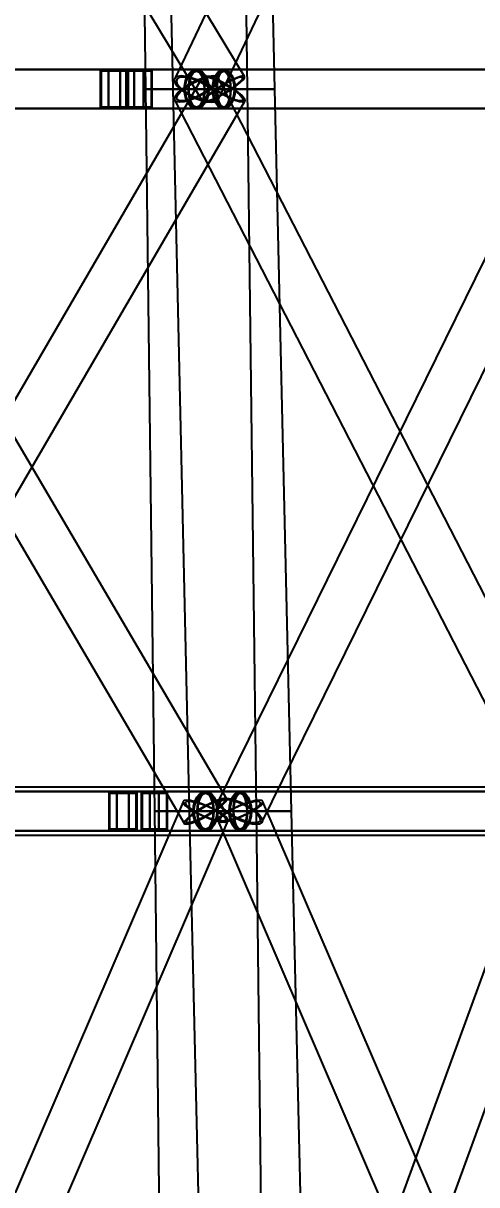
# Model space of a CAD drawing. Header units: millimetres. Extents: x -123812 to 252100, y -3000 to 639000.
# Drawn here: x 7129 to 11844, y 246119 to 258184 of the extents above; entities that cross this region are included whole.
import ezdxf

# ---------------------------------------------------------------- set-up
doc = ezdxf.new("R2010")
doc.units = ezdxf.units.MM
doc.layers.add('D-STR-DIM', color=7, linetype='Continuous', lineweight=13)
doc.layers.add('D-STR-STRC', color=7, linetype='Continuous', lineweight=25)
doc.styles.add('OpenSansCondensed-Light', font='OpenSansCondensed-Light.ttf')
doc.styles.add('TOWER_UNICODE', font='Arial Unicode.ttf')
doc.dimstyles.new('EZDXF', dxfattribs={"dimtxt": 0.25, "dimasz": 0.175, "dimexe": 0.375, "dimexo": 0.125, "dimgap": 0.1, "dimtad": 1, "dimlfac": 100, "dimzin": 12, "dimdsep": 46, "dimtxsty": 'OpenSansCondensed-Light', "dimblk": 'ARCHTICK', "dimcen": 2.5, "dimazin": 3, "dimtfac": 0.5, "dimtmove": 2, "dimatfit": 3})

# ---------------------------------------------------------------- blocks, each defined once
blk = doc.blocks.new('_ARCHTICK')
at = {"color": 0, "linetype": 'BYBLOCK', "const_width": 0.15}
blk.add_lwpolyline([(-0.5, -0.5), (0.5, 0.5)], dxfattribs=at)

msp = doc.modelspace()

# ---------------------------------------------------------------- linework, layer by layer
at = {"layer": 'D-STR-STRC'}
for points in [[(4457.1, 264868.1), (8996.3, 257368.1), (9010.1, 257363.4), (9037.8, 257368.1), (9077.4, 257381.7), (9126.3, 257403.4), (9181.1, 257431.7), (9238.1, 257464.7), (9293.5, 257500), (9343.3, 257535.3), (9384.3, 257568.3), (9413.7, 257596.6), (9429.4, 257618.3), (9430.4, 257631.9), (4891.2, 265131.9)], [(12283.5, 265118.3), (8707.5, 257618.3), (8698.1, 257596.6), (8704.4, 257568.3), (8726.2, 257535.3), (8761.8, 257500), (8809, 257464.7), (8864.5, 257431.7), (8924.5, 257403.4), (8984.8, 257381.7), (9041.5, 257368.1), (9090.6, 257363.4), (9128.8, 257368.1), (9153.5, 257381.7), (12729.5, 264881.7)], [(4617.8, 257296.8), (8930.5, 257296.8), (8952.4, 257303.7), (8972.8, 257324), (8990.3, 257356.3), (9003.7, 257398.4), (9012.2, 257447.4), (9015.1, 257500), (9012.2, 257552.6), (9003.7, 257601.6), (8990.3, 257643.7), (8972.8, 257676), (8952.4, 257696.3), (8930.5, 257703.2), (4617.8, 257703.2)], [(4759.2, 257296.8), (9213.4, 257296.8), (9232.4, 257303.7), (9250.1, 257324), (9265.3, 257356.3), (9277, 257398.4), (9284.3, 257447.4), (9286.8, 257500), (9284.3, 257552.6), (9277, 257601.6), (9265.3, 257643.7), (9250.1, 257676), (9232.4, 257696.3), (9213.4, 257703.2), (4759.2, 257703.2)], [(12654, 257703.2), (8930.5, 257703.2), (8897.6, 257696.3), (8866.9, 257676), (8840.5, 257643.7), (8820.3, 257601.6), (8807.6, 257552.6), (8803.2, 257500), (8807.6, 257447.4), (8820.3, 257398.4), (8840.5, 257356.3), (8866.9, 257324), (8897.6, 257303.7), (8930.5, 257296.8), (12654, 257296.8)], [(13078.2, 257703.2), (9213.4, 257703.2), (9182.9, 257696.3), (9154.5, 257676), (9130.1, 257643.7), (9111.4, 257601.6), (9099.6, 257552.6), (9095.6, 257500), (9099.6, 257447.4), (9111.4, 257398.4), (9130.1, 257356.3), (9154.5, 257324), (9182.9, 257303.7), (9213.4, 257296.8), (13078.2, 257296.8)], [(4400.6, 257369.1), (8807.1, 249869.1), (8824.1, 249864.5), (8854.9, 249869.1), (8897.1, 249882.7), (8948.1, 249904.2), (9004.2, 249932.3), (9061.7, 249964.9), (9116.6, 250000), (9165.3, 250035.1), (9204.3, 250067.7), (9231.1, 250095.8), (9243.8, 250117.3), (9241.5, 250130.9), (4835, 257630.9)], [(5061.4, 249868.2), (9429.2, 257368.2), (9434.4, 257381.8), (9424.7, 257403.5), (9400.5, 257431.8), (9363.6, 257464.7), (9316.4, 257500), (9262.2, 257535.3), (9204.7, 257568.2), (9147.8, 257596.5), (9095.3, 257618.2), (9050.9, 257631.8), (9017.6, 257636.5), (8997.6, 257631.8), (4629.8, 250131.8)], [(13018, 250118.2), (9155.3, 257618.2), (9136.5, 257631.8), (9103.7, 257636.5), (9059.1, 257631.8), (9005.7, 257618.2), (8947.2, 257596.5), (8887.6, 257568.2), (8830.9, 257535.3), (8781, 257500), (8741.3, 257464.7), (8714.5, 257431.8), (8702.4, 257403.5), (8705.8, 257381.8), (12568.5, 249881.8)], [(12853.6, 257617.3), (9161.1, 250117.3), (9154.8, 250095.8), (9164.4, 250067.7), (9188.9, 250035.1), (9226.9, 250000), (9275.8, 249964.9), (9332.1, 249932.3), (9392, 249904.2), (9451.6, 249882.7), (9506.6, 249869.1), (9553.4, 249864.5), (9588.8, 249869.1), (9610.3, 249882.7), (13302.8, 257382.7)], [(4956.5, 239902.1), (9258.4, 249902.1), (9253.4, 249920.1), (9232.8, 249943.5), (9198, 249970.8), (9151.3, 250000), (9096, 250029.2), (9035.8, 250056.5), (8974.8, 250079.9), (8917.2, 250097.9), (8866.9, 250109.2), (8827.3, 250113), (8801.1, 250109.2), (8790.2, 250097.9), (4488.3, 240097.9)], [(4664.9, 249796.8), (9024.3, 249796.8), (9046.6, 249803.7), (9067.4, 249824), (9085.3, 249856.3), (9099, 249898.4), (9107.6, 249947.4), (9110.5, 250000), (9107.6, 250052.6), (9099, 250101.6), (9085.3, 250143.7), (9067.4, 250176), (9046.6, 250196.3), (9024.3, 250203.2), (4664.9, 250203.2)], [(4845.6, 249796.8), (9385.7, 249796.8), (9404.4, 249803.7), (9421.9, 249824), (9436.9, 249856.3), (9448.4, 249898.4), (9455.6, 249947.4), (9458.1, 250000), (9455.6, 250052.6), (9448.4, 250101.6), (9436.9, 250143.7), (9421.9, 250176), (9404.4, 250196.3), (9385.7, 250203.2), (4845.6, 250203.2)], [(12793.3, 250203.2), (9024.3, 250203.2), (8991.1, 250196.3), (8960.2, 250176), (8933.6, 250143.7), (8913.2, 250101.6), (8900.4, 250052.6), (8896, 250000), (8900.4, 249947.4), (8913.2, 249898.4), (8933.6, 249856.3), (8960.2, 249824), (8991.1, 249803.7), (9024.3, 249796.8), (12793.3, 249796.8)], [(9379.3, 239919.8), (13033.3, 249919.8), (13026.3, 249943.3), (13003.5, 249970.6), (12966.4, 250000), (12917.5, 250029.4), (12860.1, 250056.7), (12798.1, 250080.2), (12735.8, 250098.3), (12677.5, 250109.6), (12627, 250113.5), (12587.8, 250109.6), (12562.7, 250098.3), (12553.3, 250080.2), (8899.3, 240080.2)], [(13922.1, 240097.9), (9619.8, 250097.9), (9608.9, 250109.2), (9582.7, 250113), (9543.1, 250109.2), (9492.8, 250097.9), (9435.2, 250079.9), (9374.2, 250056.5), (9314, 250029.2), (9258.7, 250000), (9212, 249970.8), (9177.2, 249943.5), (9156.6, 249920.1), (9151.6, 249902.1), (13453.9, 239902.1)], [(13335.4, 250203.2), (9385.7, 250203.2), (9355.6, 250196.3), (9327.6, 250176), (9303.5, 250143.7), (9285.1, 250101.6), (9273.4, 250052.6), (9269.5, 250000), (9273.4, 249947.4), (9285.1, 249898.4), (9303.5, 249856.3), (9327.6, 249824), (9355.6, 249803.7), (9385.7, 249796.8), (13335.4, 249796.8)]]:
    msp.add_lwpolyline(points, dxfattribs=at)
for points in [[(8300.6, 265000), (8400, 257500), (9461, 257500), (9360.2, 265000)], [(8514.5, 265000), (8682.9, 257500), (9743.9, 257500), (9574.1, 265000)], [(-60.9, 257300), (8137.1, 257300), (8137.1, 257700), (-60.9, 257700)], [(-48.4, 257300), (8380.3, 257300), (8380.3, 257700), (-48.4, 257700)], [(7932.3, 257300), (14184.6, 257300), (14184.6, 257700), (7932.3, 257700)], [(7932.3, 257700), (8220.1, 257700), (8220.1, 257300), (7932.3, 257300)], [(8015.3, 257700), (8137.1, 257700), (8137.1, 257300), (8015.3, 257300)], [(8197.4, 257300), (14740.8, 257300), (14740.8, 257700), (8197.4, 257700)], [(8197.4, 257700), (8466.5, 257700), (8466.5, 257300), (8197.4, 257300)], [(8283.6, 257700), (8380.3, 257700), (8380.3, 257300), (8283.6, 257300)], [(9057.9, 257500), (9053.5, 257447.4), (9040.8, 257398.4), (9020.6, 257356.3), (8994.2, 257324), (8963.5, 257303.7), (8930.5, 257296.8), (8897.6, 257303.7), (8866.9, 257324), (8840.5, 257356.3), (8820.3, 257398.4), (8807.6, 257447.4), (8803.2, 257500), (8807.6, 257552.6), (8820.3, 257601.6), (8840.5, 257643.7), (8866.9, 257676), (8897.6, 257696.3), (8930.5, 257703.2), (8963.5, 257696.3), (8994.2, 257676), (9020.6, 257643.7), (9040.8, 257601.6), (9053.5, 257552.6)], [(9015.1, 257500), (9012.2, 257447.4), (9003.7, 257398.4), (8990.3, 257356.3), (8972.8, 257324), (8952.4, 257303.7), (8930.5, 257296.8), (8908.7, 257303.7), (8888.3, 257324), (8870.8, 257356.3), (8857.3, 257398.4), (8848.9, 257447.4), (8846, 257500), (8848.9, 257552.6), (8857.3, 257601.6), (8870.8, 257643.7), (8888.3, 257676), (8908.7, 257696.3), (8930.5, 257703.2), (8952.4, 257696.3), (8972.8, 257676), (8990.3, 257643.7), (9003.7, 257601.6), (9012.2, 257552.6)], [(9331.1, 257500), (9327.1, 257447.4), (9315.3, 257398.4), (9296.6, 257356.3), (9272.2, 257324), (9243.8, 257303.7), (9213.4, 257296.8), (9182.9, 257303.7), (9154.5, 257324), (9130.1, 257356.3), (9111.4, 257398.4), (9099.6, 257447.4), (9095.6, 257500), (9099.6, 257552.6), (9111.4, 257601.6), (9130.1, 257643.7), (9154.5, 257676), (9182.9, 257696.3), (9213.4, 257703.2), (9243.8, 257696.3), (9272.2, 257676), (9296.6, 257643.7), (9315.3, 257601.6), (9327.1, 257552.6)], [(9286.8, 257500), (9284.3, 257447.4), (9277, 257398.4), (9265.3, 257356.3), (9250.1, 257324), (9232.4, 257303.7), (9213.4, 257296.8), (9194.3, 257303.7), (9176.6, 257324), (9161.4, 257356.3), (9149.7, 257398.4), (9142.4, 257447.4), (9139.9, 257500), (9142.4, 257552.6), (9149.7, 257601.6), (9161.4, 257643.7), (9176.6, 257676), (9194.3, 257696.3), (9213.4, 257703.2), (9232.4, 257696.3), (9250.1, 257676), (9265.3, 257643.7), (9277, 257601.6), (9284.3, 257552.6)], [(7941, 257688), (8211.5, 257688), (8211.5, 257312), (7941, 257312)], [(8019, 257688), (8133.5, 257688), (8133.5, 257312), (8019, 257312)], [(8205.5, 257688), (8458.4, 257688), (8458.4, 257312), (8205.5, 257312)], [(8286.5, 257688), (8377.4, 257688), (8377.4, 257312), (8286.5, 257312)], [(8761.8, 257500), (8809, 257464.7), (8864.5, 257431.7), (8924.5, 257403.4), (8984.8, 257381.7), (9041.5, 257368.1), (9090.6, 257363.4), (9128.8, 257368.1), (9153.5, 257381.7), (9163, 257403.4), (9156.7, 257431.7), (9134.9, 257464.7), (9099.2, 257500), (9052.1, 257535.3), (8996.6, 257568.3), (8936.6, 257596.6), (8876.2, 257618.3), (8819.6, 257631.9), (8770.4, 257636.6), (8732.2, 257631.9), (8707.5, 257618.3), (8698.1, 257596.6), (8704.4, 257568.3), (8726.2, 257535.3)], [(9080.1, 257500), (9030.2, 257464.7), (8973.5, 257431.8), (8913.8, 257403.5), (8855.4, 257381.8), (8802, 257368.2), (8757.4, 257363.5), (8724.6, 257368.2), (8705.8, 257381.8), (8702.4, 257403.5), (8714.5, 257431.8), (8741.3, 257464.7), (8781, 257500), (8830.9, 257535.3), (8887.6, 257568.2), (8947.2, 257596.5), (9005.7, 257618.2), (9059.1, 257631.8), (9103.7, 257636.5), (9136.5, 257631.8), (9155.3, 257618.2), (9158.7, 257596.5), (9146.6, 257568.2), (9119.8, 257535.3)], [(8778.5, 257500), (8821, 257468.1), (8871, 257438.4), (8925.1, 257412.9), (8979.5, 257393.4), (9030.6, 257381.1), (9074.9, 257376.9), (9109.3, 257381.1), (9131.6, 257393.4), (9140.2, 257412.9), (9134.4, 257438.4), (9114.8, 257468.1), (9082.6, 257500), (9040.1, 257531.9), (8990.1, 257561.6), (8936, 257587.1), (8881.6, 257606.6), (8830.5, 257618.9), (8786.2, 257623.1), (8751.8, 257618.9), (8729.5, 257606.6), (8720.9, 257587.1), (8726.7, 257561.6), (8746.3, 257531.9)], [(9065.4, 257500), (9020.4, 257468.2), (8969.2, 257438.5), (8915.5, 257413), (8862.8, 257393.4), (8814.6, 257381.1), (8774.4, 257376.9), (8744.9, 257381.1), (8727.9, 257393.4), (8724.8, 257413), (8735.7, 257438.5), (8759.9, 257468.2), (8795.7, 257500), (8840.7, 257531.8), (8891.8, 257561.5), (8945.6, 257587), (8998.3, 257606.6), (9046.4, 257618.9), (9086.7, 257623.1), (9116.2, 257618.9), (9133.2, 257606.6), (9136.3, 257587), (9125.4, 257561.5), (9101.2, 257531.8)], [(9047.8, 257500), (9043.8, 257451.5), (9032.1, 257406.4), (9013.5, 257367.6), (8989.2, 257337.9), (8960.9, 257319.2), (8930.5, 257312.8), (8900.2, 257319.2), (8871.9, 257337.9), (8847.6, 257367.6), (8829, 257406.4), (8817.2, 257451.5), (8813.2, 257500), (8817.2, 257548.5), (8829, 257593.6), (8847.6, 257632.4), (8871.9, 257662.1), (8900.2, 257680.8), (8930.5, 257687.2), (8960.9, 257680.8), (8989.2, 257662.1), (9013.5, 257632.4), (9032.1, 257593.6), (9043.8, 257548.5)], [(9008.4, 257500), (9005.8, 257451.5), (8998, 257406.4), (8985.6, 257367.6), (8969.5, 257337.9), (8950.7, 257319.2), (8930.5, 257312.8), (8910.4, 257319.2), (8891.6, 257337.9), (8875.5, 257367.6), (8863.1, 257406.4), (8855.3, 257451.5), (8852.7, 257500), (8855.3, 257548.5), (8863.1, 257593.6), (8875.5, 257632.4), (8891.6, 257662.1), (8910.4, 257680.8), (8930.5, 257687.2), (8950.7, 257680.8), (8969.5, 257662.1), (8985.6, 257632.4), (8998, 257593.6), (9005.8, 257548.5)], [(9316.4, 257500), (9363.6, 257464.7), (9400.5, 257431.8), (9424.7, 257403.5), (9434.4, 257381.8), (9429.2, 257368.2), (9409.2, 257363.5), (9375.8, 257368.2), (9331.4, 257381.8), (9278.9, 257403.5), (9222, 257431.8), (9164.5, 257464.7), (9110.3, 257500), (9063.2, 257535.3), (9026.2, 257568.2), (9002, 257596.5), (8992.3, 257618.2), (8997.6, 257631.8), (9017.6, 257636.5), (9050.9, 257631.8), (9095.3, 257618.2), (9147.8, 257596.5), (9204.7, 257568.2), (9262.2, 257535.3)], [(9133.3, 257500), (9083.4, 257464.7), (9042.4, 257431.7), (9013, 257403.4), (8997.3, 257381.7), (8996.3, 257368.1), (9010.1, 257363.4), (9037.8, 257368.1), (9077.4, 257381.7), (9126.3, 257403.4), (9181.1, 257431.7), (9238.1, 257464.7), (9293.5, 257500), (9343.3, 257535.3), (9384.3, 257568.3), (9413.7, 257596.6), (9429.4, 257618.3), (9430.4, 257631.9), (9416.6, 257636.6), (9388.9, 257631.9), (9349.3, 257618.3), (9300.4, 257596.6), (9245.6, 257568.3), (9188.6, 257535.3)], [(9306.3, 257500), (9348.8, 257468.2), (9382.1, 257438.5), (9403.9, 257413), (9412.7, 257393.4), (9407.9, 257381.1), (9389.9, 257376.9), (9359.8, 257381.1), (9319.8, 257393.4), (9272.5, 257413), (9221.2, 257438.5), (9169.3, 257468.2), (9120.5, 257500), (9077.9, 257531.8), (9044.6, 257561.5), (9022.8, 257587), (9014, 257606.6), (9018.8, 257618.9), (9036.8, 257623.1), (9066.9, 257618.9), (9106.9, 257606.6), (9154.2, 257587), (9205.6, 257561.5), (9257.4, 257531.8)], [(9141.1, 257500), (9096.2, 257468.1), (9059.2, 257438.4), (9032.7, 257412.9), (9018.6, 257393.4), (9017.7, 257381.1), (9030.1, 257376.9), (9055.1, 257381.1), (9090.8, 257393.4), (9134.9, 257412.9), (9184.3, 257438.4), (9235.7, 257468.1), (9285.6, 257500), (9330.5, 257531.9), (9367.5, 257561.6), (9394, 257587.1), (9408.1, 257606.6), (9409, 257618.9), (9396.6, 257623.1), (9371.6, 257618.9), (9335.9, 257606.6), (9291.9, 257587.1), (9242.4, 257561.6), (9191, 257531.9)], [(9321.9, 257500), (9318.2, 257451.5), (9307.3, 257406.4), (9290.1, 257367.6), (9267.6, 257337.9), (9241.4, 257319.2), (9213.4, 257312.8), (9185.3, 257319.2), (9159.1, 257337.9), (9136.6, 257367.6), (9119.4, 257406.4), (9108.6, 257451.5), (9104.9, 257500), (9108.6, 257548.5), (9119.4, 257593.6), (9136.6, 257632.4), (9159.1, 257662.1), (9185.3, 257680.8), (9213.4, 257687.2), (9241.4, 257680.8), (9267.6, 257662.1), (9290.1, 257632.4), (9307.3, 257593.6), (9318.2, 257548.5)], [(9281.1, 257500), (9278.8, 257451.5), (9272, 257406.4), (9261.2, 257367.6), (9247.2, 257337.9), (9230.9, 257319.2), (9213.4, 257312.8), (9195.8, 257319.2), (9179.5, 257337.9), (9165.5, 257367.6), (9154.7, 257406.4), (9148, 257451.5), (9145.7, 257500), (9148, 257548.5), (9154.7, 257593.6), (9165.5, 257632.4), (9179.5, 257662.1), (9195.8, 257680.8), (9213.4, 257687.2), (9230.9, 257680.8), (9247.2, 257662.1), (9261.2, 257632.4), (9272, 257593.6), (9278.8, 257548.5)], [(8400, 257500), (8493.1, 250000), (9555.5, 250000), (9461, 257500)], [(9461, 257500), (9443, 257500), (9390, 257500), (9305.7, 257500), (9195.8, 257500), (9067.8, 257500), (8930.5, 257500), (8793.2, 257500), (8665.3, 257500), (8555.4, 257500), (8471.1, 257500), (8418.1, 257500), (8400, 257500), (8418.1, 257500), (8471.1, 257500), (8555.4, 257500), (8665.3, 257500), (8793.2, 257500), (8930.5, 257500), (9067.8, 257500), (9195.8, 257500), (9305.7, 257500), (9390, 257500), (9443, 257500)], [(8682.9, 257500), (8854.5, 250000), (9916.9, 250000), (9743.9, 257500)], [(9743.9, 257500), (9725.8, 257500), (9672.8, 257500), (9588.5, 257500), (9478.6, 257500), (9350.7, 257500), (9213.4, 257500), (9076.1, 257500), (8948.1, 257500), (8838.2, 257500), (8753.9, 257500), (8700.9, 257500), (8682.9, 257500), (8700.9, 257500), (8753.9, 257500), (8838.2, 257500), (8948.1, 257500), (9076.1, 257500), (9213.4, 257500), (9350.7, 257500), (9478.6, 257500), (9588.5, 257500), (9672.8, 257500), (9725.8, 257500)], [(5244.4, 249750), (15057.4, 249750), (15057.4, 250250), (5244.4, 250250)], [(5244.4, 249750), (14334.6, 249750), (14334.6, 250250), (5244.4, 250250)], [(-63.3, 249800), (8228.5, 249800), (8228.5, 250200), (-63.3, 250200)], [(-47.5, 249800), (8539.8, 249800), (8539.8, 250200), (-47.5, 250200)], [(8020.8, 249800), (14354.1, 249800), (14354.1, 250200), (8020.8, 250200)], [(8020.8, 250200), (8309.7, 250200), (8309.7, 249800), (8020.8, 249800)], [(8029.4, 250188), (8301.1, 250188), (8301.1, 249812), (8029.4, 249812)], [(8102, 250200), (8228.5, 250200), (8228.5, 249800), (8102, 249800)], [(8105.8, 250188), (8224.7, 250188), (8224.7, 249812), (8105.8, 249812)], [(8359.6, 249800), (15065.1, 249800), (15065.1, 250200), (8359.6, 250200)], [(8359.6, 250200), (8624.9, 250200), (8624.9, 249800), (8359.6, 249800)], [(8367.5, 250188), (8617, 250188), (8617, 249812), (8367.5, 249812)], [(8444.8, 250200), (8539.8, 250200), (8539.8, 249800), (8444.8, 249800)], [(8447.6, 250188), (8536.9, 250188), (8536.9, 249812), (8447.6, 249812)], [(8897.3, 250000), (8952.6, 249970.8), (9012.8, 249943.5), (9073.8, 249920.1), (9131.4, 249902.1), (9181.7, 249890.8), (9221.3, 249887), (9247.4, 249890.8), (9258.4, 249902.1), (9253.4, 249920.1), (9232.8, 249943.5), (9198, 249970.8), (9151.3, 250000), (9096, 250029.2), (9035.8, 250056.5), (8974.8, 250079.9), (8917.2, 250097.9), (8866.9, 250109.2), (8827.3, 250113), (8801.1, 250109.2), (8790.2, 250097.9), (8795.2, 250079.9), (8815.8, 250056.5), (8850.6, 250029.2)], [(9116.6, 250000), (9061.7, 249964.9), (9004.2, 249932.3), (8948.1, 249904.2), (8897.1, 249882.7), (8854.9, 249869.1), (8824.1, 249864.5), (8807.1, 249869.1), (8804.8, 249882.7), (8817.5, 249904.2), (8844.2, 249932.3), (8883.3, 249964.9), (8931.9, 250000), (8986.9, 250035.1), (9044.4, 250067.7), (9100.5, 250095.8), (9151.4, 250117.3), (9193.7, 250130.9), (9224.4, 250135.5), (9241.5, 250130.9), (9243.8, 250117.3), (9231.1, 250095.8), (9204.3, 250067.7), (9165.3, 250035.1)], [(8909.8, 250000), (8959.6, 249973.6), (9013.9, 249949.1), (9068.9, 249928), (9120.8, 249911.8), (9166.2, 249901.6), (9201.9, 249898.1), (9225.5, 249901.6), (9235.3, 249911.8), (9230.8, 249928), (9212.3, 249949.1), (9180.9, 249973.6), (9138.8, 250000), (9088.9, 250026.4), (9034.7, 250050.9), (8979.7, 250072), (8927.7, 250088.2), (8882.4, 250098.4), (8846.7, 250101.9), (8823.1, 250098.4), (8813.2, 250088.2), (8817.7, 250072), (8836.3, 250050.9), (8867.7, 250026.4)], [(9107.5, 250000), (9058, 249968.4), (9006.2, 249938.9), (8955.6, 249913.6), (8909.6, 249894.2), (8871.5, 249882), (8843.8, 249877.8), (8828.4, 249882), (8826.4, 249894.2), (8837.8, 249913.6), (8862, 249938.9), (8897.2, 249968.4), (8941, 250000), (8990.6, 250031.6), (9042.4, 250061.1), (9093, 250086.4), (9138.9, 250105.8), (9177, 250118), (9204.7, 250122.2), (9220.1, 250118), (9222.2, 250105.8), (9210.7, 250086.4), (9186.6, 250061.1), (9151.4, 250031.6)], [(9152.5, 250000), (9148.1, 249947.4), (9135.3, 249898.4), (9115, 249856.3), (9088.4, 249824), (9057.5, 249803.7), (9024.3, 249796.8), (8991.1, 249803.7), (8960.2, 249824), (8933.6, 249856.3), (8913.2, 249898.4), (8900.4, 249947.4), (8896, 250000), (8900.4, 250052.6), (8913.2, 250101.6), (8933.6, 250143.7), (8960.2, 250176), (8991.1, 250196.3), (9024.3, 250203.2), (9057.5, 250196.3), (9088.4, 250176), (9115, 250143.7), (9135.3, 250101.6), (9148.1, 250052.6)], [(9142.4, 250000), (9138.4, 249951.5), (9126.6, 249906.4), (9107.8, 249867.6), (9083.3, 249837.9), (9054.9, 249819.2), (9024.3, 249812.8), (8993.7, 249819.2), (8965.2, 249837.9), (8940.7, 249867.6), (8922, 249906.4), (8910.2, 249951.5), (8906.1, 250000), (8910.2, 250048.5), (8922, 250093.6), (8940.7, 250132.4), (8965.2, 250162.1), (8993.7, 250180.8), (9024.3, 250187.2), (9054.9, 250180.8), (9083.3, 250162.1), (9107.8, 250132.4), (9126.6, 250093.6), (9138.4, 250048.5)], [(9110.5, 250000), (9107.6, 249947.4), (9099, 249898.4), (9085.3, 249856.3), (9067.4, 249824), (9046.6, 249803.7), (9024.3, 249796.8), (9002, 249803.7), (8981.1, 249824), (8963.3, 249856.3), (8949.6, 249898.4), (8941, 249947.4), (8938, 250000), (8941, 250052.6), (8949.6, 250101.6), (8963.3, 250143.7), (8981.1, 250176), (9002, 250196.3), (9024.3, 250203.2), (9046.6, 250196.3), (9067.4, 250176), (9085.3, 250143.7), (9099, 250101.6), (9107.6, 250052.6)], [(9103.7, 250000), (9101, 249951.5), (9093.1, 249906.4), (9080.5, 249867.6), (9064, 249837.9), (9044.8, 249819.2), (9024.3, 249812.8), (9003.7, 249819.2), (8984.5, 249837.9), (8968.1, 249867.6), (8955.5, 249906.4), (8947.5, 249951.5), (8944.8, 250000), (8947.5, 250048.5), (8955.5, 250093.6), (8968.1, 250132.4), (8984.5, 250162.1), (9003.7, 250180.8), (9024.3, 250187.2), (9044.8, 250180.8), (9064, 250162.1), (9080.5, 250132.4), (9093.1, 250093.6), (9101, 250048.5)], [(9258.7, 250000), (9212, 249970.8), (9177.2, 249943.5), (9156.6, 249920.1), (9151.6, 249902.1), (9162.5, 249890.8), (9188.7, 249887), (9228.3, 249890.8), (9278.6, 249902.1), (9336.2, 249920.1), (9397.2, 249943.5), (9457.4, 249970.8), (9512.7, 250000), (9559.3, 250029.2), (9594.2, 250056.5), (9614.8, 250079.9), (9619.8, 250097.9), (9608.9, 250109.2), (9582.7, 250113), (9543.1, 250109.2), (9492.8, 250097.9), (9435.2, 250079.9), (9374.2, 250056.5), (9314, 250029.2)], [(9544.4, 250000), (9582.4, 249964.9), (9607, 249932.3), (9616.5, 249904.2), (9610.3, 249882.7), (9588.8, 249869.1), (9553.4, 249864.5), (9506.6, 249869.1), (9451.6, 249882.7), (9392, 249904.2), (9332.1, 249932.3), (9275.8, 249964.9), (9226.9, 250000), (9188.9, 250035.1), (9164.4, 250067.7), (9154.8, 250095.8), (9161.1, 250117.3), (9182.6, 250130.9), (9218, 250135.5), (9264.8, 250130.9), (9319.8, 250117.3), (9379.4, 250095.8), (9439.3, 250067.7), (9495.6, 250035.1)], [(9271.2, 250000), (9229.1, 249973.6), (9197.7, 249949.1), (9179.1, 249928), (9174.6, 249911.8), (9184.5, 249901.6), (9208.1, 249898.1), (9243.8, 249901.6), (9289.1, 249911.8), (9341, 249928), (9396, 249949.1), (9450.3, 249973.6), (9500.2, 250000), (9542.2, 250026.4), (9573.6, 250050.9), (9592.2, 250072), (9596.8, 250088.2), (9586.9, 250098.4), (9563.3, 250101.9), (9527.6, 250098.4), (9482.3, 250088.2), (9430.3, 250072), (9375.4, 250050.9), (9321.1, 250026.4)], [(9528.8, 250000), (9563.1, 249968.4), (9585.2, 249938.9), (9593.8, 249913.6), (9588.2, 249894.2), (9568.8, 249882), (9536.9, 249877.8), (9494.7, 249882), (9445.1, 249894.2), (9391.4, 249913.6), (9337.3, 249938.9), (9286.6, 249968.4), (9242.6, 250000), (9208.3, 250031.6), (9186.1, 250061.1), (9177.6, 250086.4), (9183.2, 250105.8), (9202.6, 250118), (9234.5, 250122.2), (9276.7, 250118), (9326.3, 250105.8), (9380, 250086.4), (9434, 250061.1), (9484.8, 250031.6)], [(9501.9, 250000), (9497.9, 249947.4), (9486.3, 249898.4), (9467.9, 249856.3), (9443.8, 249824), (9415.8, 249803.7), (9385.7, 249796.8), (9355.6, 249803.7), (9327.6, 249824), (9303.5, 249856.3), (9285.1, 249898.4), (9273.4, 249947.4), (9269.5, 250000), (9273.4, 250052.6), (9285.1, 250101.6), (9303.5, 250143.7), (9327.6, 250176), (9355.6, 250196.3), (9385.7, 250203.2), (9415.8, 250196.3), (9443.8, 250176), (9467.9, 250143.7), (9486.3, 250101.6), (9497.9, 250052.6)], [(9492.7, 250000), (9489.1, 249951.5), (9478.4, 249906.4), (9461.4, 249867.6), (9439.2, 249837.9), (9413.4, 249819.2), (9385.7, 249812.8), (9358, 249819.2), (9332.2, 249837.9), (9310, 249867.6), (9293, 249906.4), (9282.3, 249951.5), (9278.6, 250000), (9282.3, 250048.5), (9293, 250093.6), (9310, 250132.4), (9332.2, 250162.1), (9358, 250180.8), (9385.7, 250187.2), (9413.4, 250180.8), (9439.2, 250162.1), (9461.4, 250132.4), (9478.4, 250093.6), (9489.1, 250048.5)], [(9458.1, 250000), (9455.6, 249947.4), (9448.4, 249898.4), (9436.9, 249856.3), (9421.9, 249824), (9404.4, 249803.7), (9385.7, 249796.8), (9367, 249803.7), (9349.5, 249824), (9334.5, 249856.3), (9323, 249898.4), (9315.8, 249947.4), (9313.3, 250000), (9315.8, 250052.6), (9323, 250101.6), (9334.5, 250143.7), (9349.5, 250176), (9367, 250196.3), (9385.7, 250203.2), (9404.4, 250196.3), (9421.9, 250176), (9436.9, 250143.7), (9448.4, 250101.6), (9455.6, 250052.6)], [(9452.4, 250000), (9450.1, 249951.5), (9443.4, 249906.4), (9432.8, 249867.6), (9419, 249837.9), (9403, 249819.2), (9385.7, 249812.8), (9368.4, 249819.2), (9352.3, 249837.9), (9338.5, 249867.6), (9327.9, 249906.4), (9321.3, 249951.5), (9319, 250000), (9321.3, 250048.5), (9327.9, 250093.6), (9338.5, 250132.4), (9352.3, 250162.1), (9368.4, 250180.8), (9385.7, 250187.2), (9403, 250180.8), (9419, 250162.1), (9432.8, 250132.4), (9443.4, 250093.6), (9450.1, 250048.5)], [(8493.1, 250000), (8607.2, 240000), (9671.5, 240000), (9555.5, 250000)], [(9555.5, 250000), (9537.4, 250000), (9484.3, 250000), (9399.9, 250000), (9289.9, 250000), (9161.8, 250000), (9024.3, 250000), (8886.8, 250000), (8758.7, 250000), (8648.7, 250000), (8564.2, 250000), (8511.2, 250000), (8493.1, 250000), (8511.2, 250000), (8564.2, 250000), (8648.7, 250000), (8758.7, 250000), (8886.8, 250000), (9024.3, 250000), (9161.8, 250000), (9289.9, 250000), (9399.9, 250000), (9484.3, 250000), (9537.4, 250000)], [(8854.5, 250000), (9088.4, 240000), (10152.7, 240000), (9916.9, 250000)], [(9916.9, 250000), (9898.8, 250000), (9845.7, 250000), (9761.3, 250000), (9651.3, 250000), (9523.2, 250000), (9385.7, 250000), (9248.2, 250000), (9120.1, 250000), (9010.1, 250000), (8925.7, 250000), (8872.6, 250000), (8854.5, 250000), (8872.6, 250000), (8925.7, 250000), (9010.1, 250000), (9120.1, 250000), (9248.2, 250000), (9385.7, 250000), (9523.2, 250000), (9651.3, 250000), (9761.3, 250000), (9845.7, 250000), (9898.8, 250000)]]:
    msp.add_lwpolyline(points, close=True, dxfattribs=at)

# ---------------------------------------------------------------- dimensions: what is measured, and where the dimension line sits
at = {"layer": 'D-STR-DIM'}
for base, p2 in [((187000, 0), (0, 450000)), ((250000, 0), (0, 375000)), ((124000, 0), (0, 350000))]:
    msp.add_linear_dim(base=base, p1=(0, 0), p2=p2, angle=90, dimstyle='EZDXF', override={"dimtxt": 8400, "dimasz": 3750, "dimexe": 2100, "dimexo": 1800, "dimgap": 2100, "dimtad": 1, "dimdec": 0, "dimlfac": 1, "dimlunit": 2, "dimtxsty": 'TOWER_UNICODE', "dimclrd": 7, "dimclre": 7, "dimclrt": 7}, dxfattribs=at).render()

doc.saveas('drawing.dxf')
